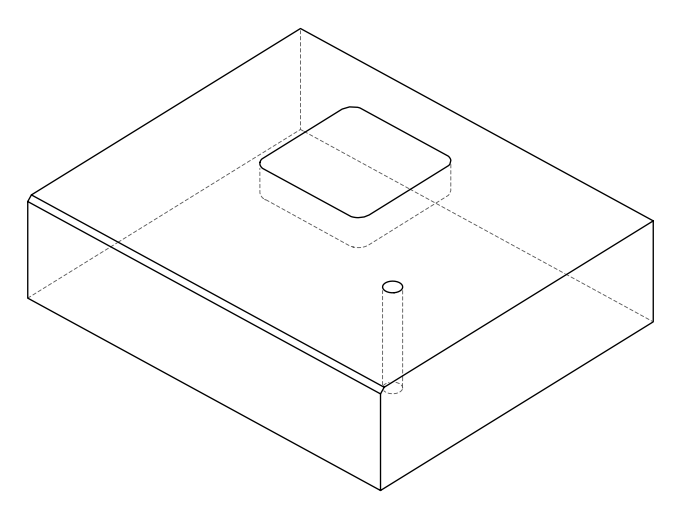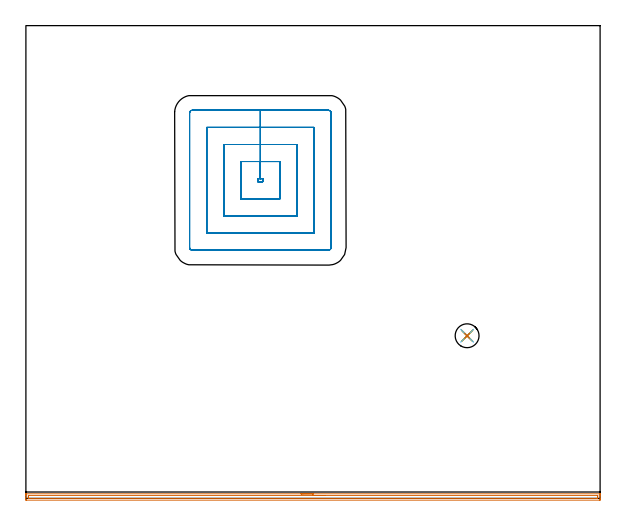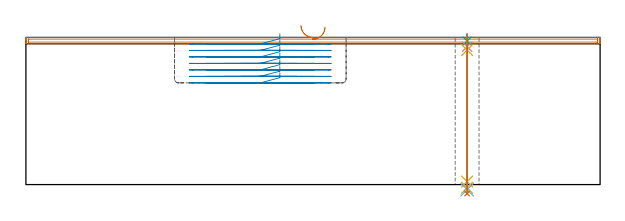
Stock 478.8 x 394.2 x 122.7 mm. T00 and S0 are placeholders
(PLAN: 7 operations, 6 tool changes, 28.5 min)
(1 AREA_MILL | FG_CHAMFER_SURFACE | UGT0205_001 | 7.85 min | 6725 mm3)
(2 MILL_RECTANGULAR_POCKET | POCKET_RECTANGULAR_STRAIGHT | NXT0201_007 | Follow Part, ap 6.25, ae 75% | 18.99 min | 759111 mm3)
(3 SPOT_DRILL | STEP1HOLE | NXT0321_9005460120000 | 0.05 min | 174 mm3)
(4 DRILL_BLIND_HOLE_INTO_CENTER | STEP1HOLE | NXT0301_023 | 0.04 min | 103 mm3)
(5 GUN_DRILL_THROUGH_HOLE | STEP1HOLE | UGT0307_001 | 0.55 min | 2194 mm3)
(6 SPADE_DRILL_TO_ENLARGE_THROUGH_HOLE | STEP1HOLE | UGT0306_003 | 0.52 min | 12525 mm3)
(7 DRILL_TO_ENLARGE_THROUGH_HOLE | STEP1HOLE | UGT0301_265 | 0.53 min | 23071 mm3)
(TOOL UGT0205_001 | Chamfer Mill 20 x 3 x 45 deg. | D20 FL50 Z2)
(TOOL NXT0201_007 | ENDMILL 25mm [R216.25-25050GCK54P 1620] | D25 R3 FL54 Z5)
(TOOL NXT0321_9005460120000 | NC Spot Drill, 142deg, 12mm, Carbide, Uncoated | D12 PA142 FL30 Z2)
(TOOL NXT0301_023 | Carbide Drill 5.2mm [860.1-0520-016A1-MM 2214] | D5.2 PA140 FL28 Z2)
(TOOL UGT0307_001 | Gun Drill 5 mm | D5 PA130 FL24 Z1)
(TOOL UGT0306_003 | Spade Drill 12.5mm | D12.5 PA132 FL10 Z2)
(TOOL UGT0301_265 | Twist Drill 19.9 mm | D19.9 PA118 FL140 Z2)
(OP 1 AREA_MILL)
G17 G21 G94 G90
T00 M6
G54
G17 G0 G90 X229.4 Y3.8 S1061 M3
G43 Z132.7 H0
G94 G1 X229.438 Z131.828 F250.
X229.552 Z130.963
X229.741 Z130.112
X230.003 Z129.28
X230.337 Z128.474
X230.74 Z127.7
X231.208 Z126.964
X231.74 Z126.272
X232.329 Z125.629
X232.972 Z125.039
X233.664 Z124.508
X234.4 Z124.04
X235.174 Z123.637
X235.98 Z123.303
X236.812 Z123.041
X237.664 Z122.852
X238.528 Z122.738
X239.4 Z122.7
X478.616
X478.793 Y3.798 Z122.689
X478.796 Y3.797 Z122.688
X478.8 Y3.433 Z122.332
Y3.196 Z122.096
Y2.472 Z121.367
Y1.229 Z120.126
Y-0.172 Z118.724
Y-0.793 Z118.103
X478.797 Y-1.053 Z117.843
X478.79 Y-1.491 Z117.405
X478.619 Y-1.496 Z117.402
X478.169 Y-1.5 Z117.4
X0.631
X0.182 Y-1.496 Z117.402
X0.01 Y-1.491 Z117.405
X0. Y-1.053 Z117.843
Y0.709 Z119.604
Y2.11 Z121.006
Y2.472 Z121.367
Y3.196 Z122.096
Y3.433 Z122.332
X0.004 Y3.797 Z122.688
X0.007 Y3.798 Z122.689
X0.184 Y3.8 Z122.7
X239.4
Y2.386 Z121.286
X476.469 Y2.385 Z121.285
X476.76 Y2.38 Z121.28
X476.788 Y2.379 Z121.279
X476.793 Y2.357 Z121.257
X476.797 Y2.321 Z121.221
X476.799 Y2.287 Z121.187
X476.8 Y2.059 Z120.959
Y1.591 Z120.491
Y1.178 Z120.078
X476.797 Y0.709 Z119.609
X476.792 Y0.304 Z119.204
X476.774 Y-0.079 Z118.821
X476.381 Y-0.084 Z118.816
X476.293 Y-0.085 Z118.815
X2.331
X2.04 Y-0.08 Z118.82
X2.012 Y-0.079 Z118.821
X2.007 Y-0.057 Z118.843
X2.003 Y-0.021 Z118.879
X2.001 Y0.013 Z118.913
X2. Y0.241 Z119.141
Y0.709 Z119.609
Y1.122 Z120.022
X2.003 Y1.591 Z120.491
X2.008 Y1.996 Z120.896
X2.026 Y2.379 Z121.279
X2.419 Y2.384 Z121.284
X2.507 Y2.385 Z121.285
X239.4 Y2.386 Z121.286
X240.272 Z121.324
X241.136 Z121.438
X241.988 Z121.626
X242.82 Z121.889
X243.626 Z122.223
X244.4 Z122.625
X245.136 Z123.094
X245.828 Z123.625
X246.471 Z124.215
X247.06 Z124.858
X247.592 Z125.55
X248.06 Z126.286
X248.463 Z127.06
X248.797 Z127.866
X249.059 Z128.698
X249.248 Z129.549
X249.362 Z130.414
X249.4 Z131.286
G0 Z132.7
M5
M2
(OP 2 MILL_RECTANGULAR_POCKET)
G17 G21 G94 G90
T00 M6
G54
G17 G0 G90 X211.75 Y265.698 S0 M3
G43 Z132.7 H1
Z125.7
G94 G1 Y280.85 Z121.64 F250.
X195.5 Z117.286
Y266.6
X193.5 F500.
Y264.
X197.5
Y266.6
X195.5
Y280.85
X179.25
Y249.75
X211.75
Y280.85
X195.5
Y295.1
X165.
Y235.5
X226.
Y295.1
X195.5
Y309.35
X150.75
Y221.25
X240.25
Y309.35
X195.5
Y323.6
X138.7
G3 X136.5 Y321.4 R2.2
G1 Y209.2
G3 X138.7 Y207. R2.2
G1 X252.3
G3 X254.5 Y209.2 R2.2
G1 Y321.4
G3 X252.3 Y323.6 R2.2
G1 X195.5
X194.5
G0 X211.75 Y265.698 Z120.286
G1 Y280.85 Z116.226 F250.
X195.5 Z111.871
Y266.6
X193.5 F500.
Y264.
X197.5
Y266.6
X195.5
Y280.85
X179.25
Y249.75
X211.75
Y280.85
X195.5
Y295.1
X165.
Y235.5
X226.
Y295.1
X195.5
Y309.35
X150.75
Y221.25
X240.25
Y309.35
X195.5
Y323.6
X138.7
G3 X136.5 Y321.4 R2.2
G1 Y209.2
G3 X138.7 Y207. R2.2
G1 X252.3
G3 X254.5 Y209.2 R2.2
G1 Y321.4
G3 X252.3 Y323.6 R2.2
G1 X195.5
X194.5
G0 X211.75 Y265.698 Z114.871
G1 Y280.85 Z110.811 F250.
X195.5 Z106.457
Y266.6
X193.5 F500.
Y264.
X197.5
Y266.6
X195.5
Y280.85
X179.25
Y249.75
X211.75
Y280.85
X195.5
Y295.1
X165.
Y235.5
X226.
Y295.1
X195.5
Y309.35
X150.75
Y221.25
X240.25
Y309.35
X195.5
Y323.6
X138.7
G3 X136.5 Y321.4 R2.2
G1 Y209.2
G3 X138.7 Y207. R2.2
G1 X252.3
G3 X254.5 Y209.2 R2.2
G1 Y321.4
G3 X252.3 Y323.6 R2.2
G1 X195.5
X194.5
G0 X211.75 Y265.698 Z109.457
G1 Y280.85 Z105.397 F250.
X195.5 Z101.043
Y266.6
X193.5 F500.
Y264.
X197.5
Y266.6
X195.5
Y280.85
X179.25
Y249.75
X211.75
Y280.85
X195.5
Y295.1
X165.
Y235.5
X226.
Y295.1
X195.5
Y309.35
X150.75
Y221.25
X240.25
Y309.35
X195.5
Y323.6
X138.7
G3 X136.5 Y321.4 R2.2
G1 Y209.2
G3 X138.7 Y207. R2.2
G1 X252.3
G3 X254.5 Y209.2 R2.2
G1 Y321.4
G3 X252.3 Y323.6 R2.2
G1 X195.5
X194.5
G0 X211.75 Y265.698 Z104.043
G1 Y280.85 Z99.983 F250.
X195.5 Z95.629
Y266.6
X193.5 F500.
Y264.
X197.5
Y266.6
X195.5
Y280.85
X179.25
Y249.75
X211.75
Y280.85
X195.5
Y295.1
X165.
Y235.5
X226.
Y295.1
X195.5
Y309.35
X150.75
Y221.25
X240.25
Y309.35
X195.5
Y323.6
X138.7
G3 X136.5 Y321.4 R2.2
G1 Y209.2
G3 X138.7 Y207. R2.2
G1 X252.3
G3 X254.5 Y209.2 R2.2
G1 Y321.4
G3 X252.3 Y323.6 R2.2
G1 X195.5
X194.5
G0 X211.75 Y265.698 Z98.629
G1 Y280.85 Z94.568 F250.
X195.5 Z90.214
Y266.6
X193.5 F500.
Y264.
X197.5
Y266.6
X195.5
Y280.85
X179.25
Y249.75
X211.75
Y280.85
X195.5
Y295.1
X165.
Y235.5
X226.
Y295.1
X195.5
Y309.35
X150.75
Y221.25
X240.25
Y309.35
X195.5
Y323.6
X138.7
G3 X136.5 Y321.4 R2.2
G1 Y209.2
G3 X138.7 Y207. R2.2
G1 X252.3
G3 X254.5 Y209.2 R2.2
G1 Y321.4
G3 X252.3 Y323.6 R2.2
G1 X195.5
X194.5
G0 X211.75 Y265.698 Z93.214
G1 Y280.85 Z89.154 F250.
X195.5 Z84.8
Y266.6
X193.5 F500.
Y264.
X197.5
Y266.6
X195.5
Y280.85
X179.25
Y249.75
X211.75
Y280.85
X195.5
Y295.1
X165.
Y235.5
X226.
Y295.1
X195.5
Y309.35
X150.75
Y221.25
X240.25
Y309.35
X195.5
Y323.6
X138.7
G3 X136.5 Y321.4 R2.2
G1 Y209.2
G3 X138.7 Y207. R2.2
G1 X252.3
G3 X254.5 Y209.2 R2.2
G1 Y321.4
G3 X252.3 Y323.6 R2.2
G1 X195.5
X194.5
G0 Z132.7
M5
M2
(OP 3 SPOT_DRILL)
G17 G21 G94 G90
T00 M6
G54
G17 G0 G90 X367.9 Y135.6 S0 M3
G43 Z132.7 H0
G94 G81 G98 Z119.7 F250. R125.7
G80
M5
M2
(OP 4 DRILL_BLIND_HOLE_INTO_CENTER)
G17 G21 G94 G90
T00 M6
G54
G17 G0 G90 X367.9 Y135.6 S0 M3
G43 Z132.7 H1
G94 G81 G98 Z114.9 F250. R124.7
G80
M5
M2
(OP 5 GUN_DRILL_THROUGH_HOLE)
G17 G21 G94 G90
T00 M6
G54
G17 G0 G90 X367.9 Y135.6 M8
G43 Z132.7 H0
Z120.586
S716 M3
G94 G1 Z112.144 F125. M26
G4 X.084
Z2.5 F250.
G4 X.084
Z-2.666 F125.
G4 X.084
M5
M9
G0 Z120.586
Z132.7
M2
(OP 6 SPADE_DRILL_TO_ENLARGE_THROUGH_HOLE)
G17 G21 G94 G90
T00 M6
G54
G17 G0 G90 X367.9 Y135.6 S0 M3
G43 Z132.7 H0
G94 G73 G98 Z-4.283 F250. Q11.544 R124.7
G80
M5
M2
(OP 7 DRILL_TO_ENLARGE_THROUGH_HOLE)
G17 G21 G94 G90
T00 M6
G54
G17 G0 G90 X367.9 Y135.6 S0 M3
G43 Z132.7 H0
G94 G73 G98 Z-7.479 F250. Q18.597 R124.7
G80
M5
M2
